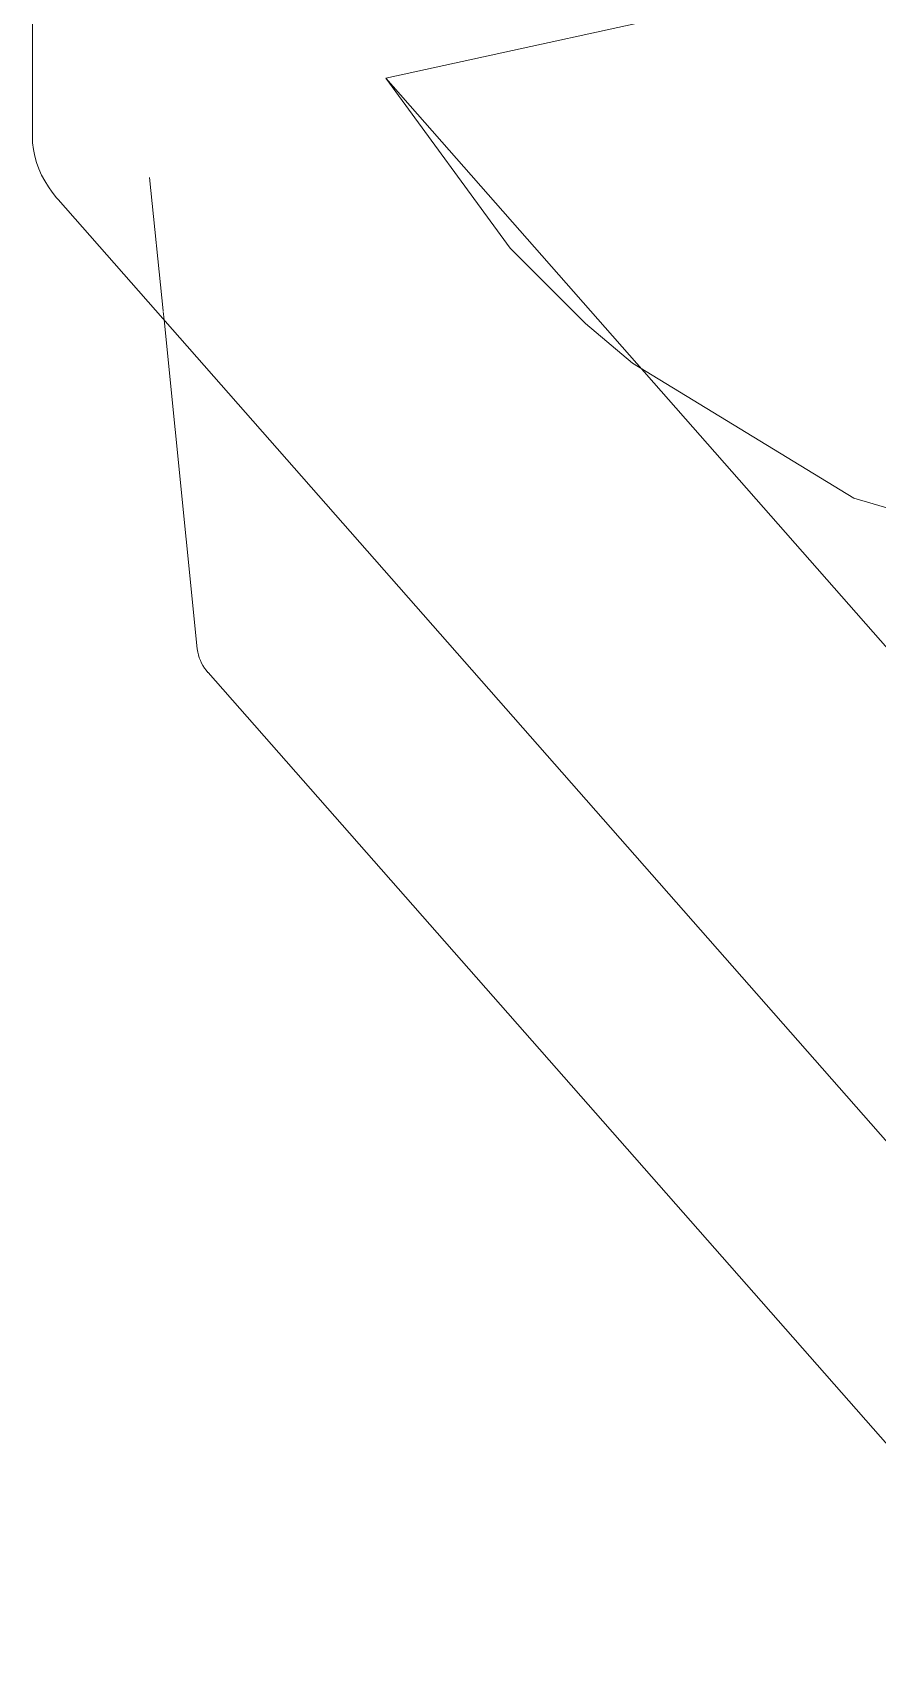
# Model space of a CAD drawing. Header units: metres. Extents: x -24.8 to 3.4, y -2.1 to 25.8.
# Drawn here: x -24.4306 to -24.3217, y 13.708 to 13.9163 of the extents above; entities that cross this region are included whole.
import ezdxf

# ---------------------------------------------------------------- set-up
doc = ezdxf.new("R2010")
doc.units = ezdxf.units.M
doc.layers.add('P-SANR-FIXT', color=7, linetype='Continuous', lineweight=5)

# ---------------------------------------------------------------- blocks, each defined once
blk = doc.blocks.new('USO_ESG_Cuba lavatório retângular - Uso geral-3263039-BWC GUARITA')
at = {"layer": 'P-SANR-FIXT'}
for p, q in [((-24.04378, 13.98518), (-24.3851, 13.91033)), ((-24.43064, 13.93729), (-24.43064, 13.90288)), ((-24.3851, 13.91033), (-24.29961, 13.8131)), ((-24.42732, 13.89472), (-24.31671, 13.76892)), ((-24.41368, 13.87922), (-24.40939, 13.83679)), ((-24.40801, 13.83376), (-24.2974, 13.70796))]:
    blk.add_line(p, q, dxfattribs=at)
at = {"layer": 'P-SANR-FIXT', "color": 8, "true_color": 0x808080}
for p, q in [((-24.3851, 13.91033), (-24.3691, 13.88843)), ((-24.41553, 13.89754), (-24.41379, 13.88037)), ((-24.41378, 13.88027), (-24.41371, 13.87959)), ((-24.41371, 13.87954), (-24.41368, 13.87922)), ((-24.35939, 13.87874), (-24.35333, 13.87363))]:
    blk.add_line(p, q, dxfattribs=at)
at = {"layer": 'P-SANR-FIXT', "color": 9, "true_color": 0xbfbfbf}
blk.add_line((-24.3691, 13.88843), (-24.35939, 13.87874), dxfattribs=at)
at = {"layer": 'P-SANR-FIXT'}
for points in [[(-24.35333, 13.87363, 0), (-24.32482, 13.85621, 0), (-24.28349, 13.84412, 0), (-24.23794, 13.84319, 0), (-24.19094, 13.8535, 0), (-24.14539, 13.8744, 0), (-24.10406, 13.90463, 0), (-24.06949, 13.94232, 0), (-24.04378, 13.98518, 0)], [(-24.43064, 13.90288, 0), (-24.43061, 13.90202, 0), (-24.43051, 13.90116, 0), (-24.43034, 13.90031, 0), (-24.4301, 13.89947, 0), (-24.4298, 13.89866, 0), (-24.42945, 13.89787, 0), (-24.42904, 13.8971, 0), (-24.42858, 13.89636, 0), (-24.42807, 13.89564, 0), (-24.42752, 13.89495, 0), (-24.42732, 13.89472, 0)], [(-24.40939, 13.83679, 0), (-24.40933, 13.8364, 0), (-24.40925, 13.83602, 0), (-24.40914, 13.83566, 0), (-24.409, 13.8353, 0), (-24.40884, 13.83497, 0), (-24.40866, 13.83465, 0), (-24.40847, 13.83434, 0), (-24.40826, 13.83405, 0), (-24.40803, 13.83378, 0), (-24.40801, 13.83376, 0)]]:
    blk.add_polyline3d(points, dxfattribs=at)

msp = doc.modelspace()

# ---------------------------------------------------------------- block references
at = {"layer": 'P-SANR-FIXT'}
msp.add_blockref('USO_ESG_Cuba lavatório retângular - Uso geral-3263039-BWC GUARITA', (0, 0), dxfattribs=at)

doc.saveas('drawing.dxf')
